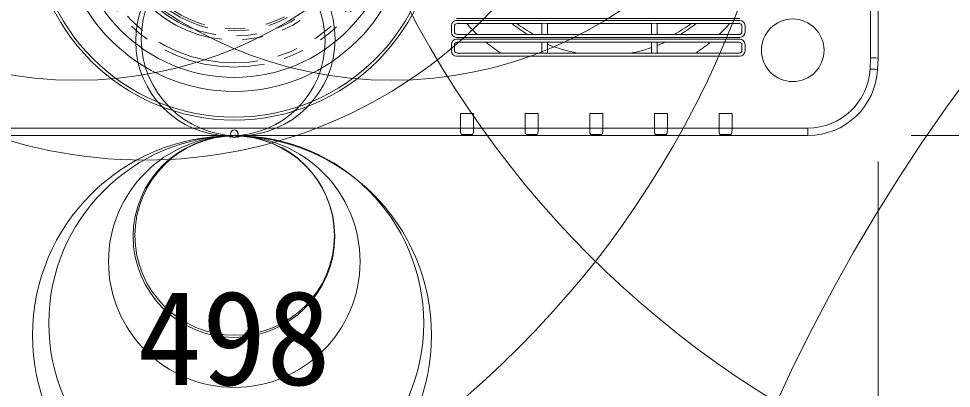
# Model space of a CAD drawing. Units: millimetres, scale not verified. Extents: x -579 to 632, y -282 to 335.
# Drawn here: x -29.1 to -11.07, y 13.89 to 21.04 of the extents above; entities that cross this region are included whole.
import ezdxf
from ezdxf.enums import TextEntityAlignment as Align

# ---------------------------------------------------------------- set-up
doc = ezdxf.new("R2010")
doc.units = ezdxf.units.MM
doc.header["$LTSCALE"] = 0.125
doc.linetypes.add('USER3', pattern=[31.75, 15.875, -3.175, 3.175, -3.175, 3.175, -3.175])
doc.layers.add('0-5_SUNPO', color=7, linetype='Continuous', lineweight=20)
doc.layers.add('0-6_GAIKEI', color=1, linetype='Continuous', lineweight=18)
doc.styles.add('ＭＳ ゴシック', font='')
doc.styles.get('ＭＳ ゴシック').set_extended_font_data('MS Gothic')

# ---------------------------------------------------------------- blocks, each defined once
blk = doc.blocks.new('D2')
at = {"layer": '0-5_SUNPO'}
blk.add_line((181.0166, 205.7788), (181.0166, 199.0288), dxfattribs=at)
at = {"layer": '0-5_SUNPO', "style": 'ＭＳ ゴシック'}
blk.add_text('498', height=1.833, dxfattribs=at).set_placement((166.6916, 200.9038), align=Align.BOTTOM_LEFT)
blk = doc.blocks.new('D4')
at = {"layer": '0-5_SUNPO'}
blk.add_line((181.6568, 206.2788), (196.2729, 206.2788), dxfattribs=at)

msp = doc.modelspace()

# ---------------------------------------------------------------- linework, layer by layer
at = {"layer": '0-6_GAIKEI', "color": 7}
for p, q in [((-12.4841, 26.3972), (-12.4841, 20.2819)), ((-12.4841, 20.2819), (-12.4957, 20.0613)), ((-36.0244, 18.7819), (-13.8438, 18.7819))]:
    msp.add_line(p, q, dxfattribs=at)
at = {"layer": '0-6_GAIKEI'}
for p, q in [((-12.6288, 26.0396), (-12.6288, 20.2857)), ((-12.6288, 20.2857), (-12.6402, 20.0688)), ((-12.5289, 20.2831), (-12.6288, 20.2857)), ((-12.5289, 20.2831), (-12.4841, 20.2819)), ((-12.5404, 20.0636), (-12.6402, 20.0688)), ((-12.5404, 20.0636), (-12.4957, 20.0613)), ((-20.5591, 19.2069), (-20.5591, 18.9266)), ((-20.3091, 19.2069), (-20.5591, 19.2069)), ((-20.3091, 18.9266), (-20.3091, 19.2069)), ((-18.0591, 19.2069), (-18.0591, 18.9266)), ((-17.8091, 19.2069), (-18.0591, 19.2069)), ((-17.8091, 18.9266), (-17.8091, 19.2069)), ((-15.3091, 18.9266), (-15.3091, 19.2069)), ((-36.0244, 18.9266), (-20.5591, 18.9266)), ((-20.5558, 18.8267), (-20.5387, 18.8011)), ((-20.317, 18.9266), (-20.5513, 18.9266)), ((-20.3295, 18.8011), (-20.5387, 18.8011)), ((-20.3295, 18.8011), (-20.3124, 18.8267)), ((-20.3091, 18.9266), (-19.3091, 18.9266)), ((-19.3058, 18.8267), (-19.2887, 18.8011)), ((-19.067, 18.9266), (-19.3013, 18.9266)), ((-19.0795, 18.8011), (-19.2887, 18.8011)), ((-19.0795, 18.8011), (-19.0624, 18.8267)), ((-19.0591, 18.9266), (-18.0591, 18.9266)), ((-18.0558, 18.8267), (-18.0387, 18.8011)), ((-17.817, 18.9266), (-18.0513, 18.9266)), ((-17.8295, 18.8011), (-18.0387, 18.8011)), ((-17.8295, 18.8011), (-17.8124, 18.8267)), ((-17.8091, 18.9266), (-16.8091, 18.9266)), ((-16.8058, 18.8267), (-16.7887, 18.8011)), ((-16.567, 18.9266), (-16.8013, 18.9266)), ((-16.5795, 18.8011), (-16.7887, 18.8011)), ((-16.5795, 18.8011), (-16.5624, 18.8267)), ((-16.5591, 18.9266), (-15.5591, 18.9266)), ((-15.5558, 18.8267), (-15.5387, 18.8011)), ((-15.317, 18.9266), (-15.5513, 18.9266)), ((-15.3295, 18.8011), (-15.5387, 18.8011)), ((-15.3295, 18.8011), (-15.3124, 18.8267)), ((-15.3091, 18.9266), (-13.8438, 18.9266)), ((-13.8438, 18.9266), (-13.8438, 18.7819))]:
    msp.add_line(p, q, dxfattribs=at)
at = {"layer": '0-6_GAIKEI', "color": 8}
for p, q in [((-15.1568, 21.0436), (-20.6364, 21.0436)), ((-20.6364, 21.0077), (-15.1568, 21.0077)), ((-20.6273, 20.9488), (-18.9867, 20.9488)), ((-18.9893, 20.9488), (-18.9893, 20.7401)), ((-18.9867, 20.9488), (-18.9867, 20.9488)), ((-18.8815, 20.9488), (-18.8815, 20.9488)), ((-18.8789, 20.9488), (-18.8789, 20.7401)), ((-16.8643, 20.9488), (-16.8643, 20.7401)), ((-16.7539, 20.9488), (-16.7539, 20.7401)), ((-20.736, 20.7807), (-20.736, 20.9081)), ((-20.6771, 20.899), (-20.6771, 20.7899)), ((-15.1161, 20.7899), (-15.1161, 20.899)), ((-15.0572, 20.9081), (-15.0572, 20.7807)), ((-15.1568, 20.6811), (-20.6364, 20.6811)), ((-20.6364, 20.6452), (-15.1568, 20.6452)), ((-20.6273, 20.7401), (-18.9867, 20.7401)), ((-20.6273, 20.5863), (-18.9867, 20.5863)), ((-18.9893, 20.5863), (-18.9893, 20.3776)), ((-18.9867, 20.7401), (-18.9867, 20.74)), ((-18.9867, 20.5863), (-18.9867, 20.5863)), ((-18.8815, 20.74), (-18.8815, 20.7401)), ((-18.8815, 20.5863), (-18.8815, 20.5863)), ((-18.8789, 20.5863), (-18.8789, 20.3776)), ((-16.8643, 20.5863), (-16.8643, 20.3776)), ((-16.7539, 20.5863), (-16.7539, 20.3776)), ((-20.736, 20.4182), (-20.736, 20.5456)), ((-20.6771, 20.5365), (-20.6771, 20.4274)), ((-15.1161, 20.4274), (-15.1161, 20.5365)), ((-15.0572, 20.5456), (-15.0572, 20.4182)), ((-15.1568, 20.3186), (-20.6364, 20.3186)), ((-20.6273, 20.3776), (-18.9867, 20.3776)), ((-18.9867, 20.3776), (-18.9867, 20.3775)), ((-18.8815, 20.3775), (-18.8815, 20.3776))]:
    msp.add_line(p, q, dxfattribs=at)
for points in [[(-16.8617, 20.9488), (-16.8617, 20.9488), (-18.8815, 20.9488)], [(-15.166, 20.9488), (-16.7565, 20.9488), (-16.7565, 20.9488)], [(-18.8815, 20.7401), (-16.8617, 20.7401), (-16.8617, 20.74)], [(-16.8617, 20.5863), (-16.8617, 20.5863), (-18.8815, 20.5863)], [(-16.7565, 20.74), (-16.7565, 20.7401), (-15.166, 20.7401)], [(-15.166, 20.5863), (-16.7565, 20.5863), (-16.7565, 20.5863)], [(-18.8815, 20.3776), (-16.8617, 20.3776), (-16.8617, 20.3775)], [(-16.7565, 20.3775), (-16.7565, 20.3776), (-15.166, 20.3776)]]:
    msp.add_lwpolyline(points, dxfattribs=at)
at = {"layer": '0-6_GAIKEI'}
for points in [[(-19.0591, 18.9266), (-19.0591, 19.2069), (-19.3091, 19.2069), (-19.3091, 18.9266)], [(-16.5591, 18.9266), (-16.5591, 19.2069), (-16.8091, 19.2069), (-16.8091, 18.9266)], [(-15.3091, 19.2069), (-15.5591, 19.2069), (-15.5591, 18.9266)]]:
    msp.add_lwpolyline(points, dxfattribs=at)
for centre, radius in [((-270.2515, 26.4626), 308.4259), ((-259.2113, 26.4623), 297.4007), ((-96.2014, 26.7461), 134.3757), ((-65.102, 40.8786), 80.8031), ((-0.2994, 27.0732), 38.4881), ((-4.4792, 30.0636), 19.2233), ((-32.59, 27.8366), 18.6068), ((-17.2782, 27.8366), 18.6068), ((-27.982, 27.7541), 7.9027), ((-21.8862, 27.7541), 7.9027), ((-24.9341, 23.0069), 3.9259), ((-24.9341, 23.0069), 3.869), ((-24.9341, 23.0069), 3.3716), ((-24.9341, 23.0069), 3.1), ((-14.1341, 20.4319), 0.605)]:
    msp.add_circle(centre, radius, dxfattribs=at)
at = {"layer": '0-6_GAIKEI', "color": 7}
for centre, radius in [((-26.665, 27.5313), 9.2231), ((16.7839, -0.5358), 34.2828), ((-25.0092, 20.6078), 1.8319), ((-24.8585, 20.6497), 1.8738), ((-24.9771, 14.9194), 3.8578), ((-24.8961, 15.1526), 3.6246), ((-24.9341, 16.3444), 2.4322), ((-24.941, 16.8275), 1.9491), ((-24.927, 16.8484), 1.9282), ((-25.0045, 18.7669), 0.015), ((-24.9348, 18.8195), 0.0723), ((-24.9334, 18.8194), 0.0722), ((-24.9341, 18.8184), 0.0715), ((-24.8637, 18.7669), 0.015)]:
    msp.add_circle(centre, radius, dxfattribs=at)
at = {"layer": '0-6_GAIKEI', "color": 8, "linetype": 'USER3'}
for radius in [2.9, 2.8203, 2.375, 2.3, 2.2, 2.1575]:
    msp.add_circle((-24.9341, 23.0069), radius, dxfattribs=at)
at = {"layer": '0-6_GAIKEI', "color": 8}
for centre, radius, start, end in [((-17.8966, 23.2069), 3.4, 221.6175, 226.51473), ((-17.7841, 23.2069), 2.875, 231.75563, 239.09625), ((-17.7841, 23.2069), 2.8173, 233.27438, 241.11563), ((-17.7841, 23.2069), 2.8173, 298.87875, 306.72), ((-17.7841, 23.2069), 2.875, 300.89813, 308.23875), ((-17.8966, 23.2069), 3.4, 313.48527, 318.3825), ((-17.8966, 23.2069), 3.4, 230.42328, 236.32219), ((-19.9091, 23.2069), 2.8173, 291.44813, 291.5325), ((-17.7841, 23.2069), 2.8173, 291.44813, 291.5325), ((-17.7841, 23.2069), 2.875, 290.99812, 294.28312), ((-17.8966, 23.2069), 3.4, 303.67781, 309.57672), ((-17.7841, 23.2069), 2.875, 247.6125, 259.77375), ((-17.7841, 23.2069), 2.875, 280.22063, 288.6525)]:
    msp.add_arc(centre, radius, start, end, dxfattribs=at)
at = {"layer": '0-6_GAIKEI'}
msp.add_arc((-13.8438, 20.1319), 1.2053, 270, 357, dxfattribs=at)
at = {"layer": '0-6_GAIKEI', "color": 7}
msp.add_arc((-13.8438, 20.1319), 1.35, 270, 357, dxfattribs=at)
at = {"layer": '0-6_GAIKEI', "color": 8}
for centre, major_axis, ratio, start_param, end_param in [((-20.6356, 20.9074), (0.0712, -0.0712), 0.992433, 2.3599926, 3.9231927), ((-20.6269, 20.8986), (0.0356, -0.0356), 0.992433, 2.3599926, 3.9231927), ((-18.9341, 20.9486), (-0.0527, 0), 0.087489, 3.1939525, 6.2308254), ((-16.8091, 20.9486), (-0.0527, 0), 0.087489, 3.1939525, 6.2308254), ((-15.1663, 20.8986), (0.0356, 0.0356), 0.992433, 5.5015852, 7.0647854), ((-15.1576, 20.9074), (0.0712, 0.0712), 0.992433, 5.5015852, 7.0647854), ((-20.6356, 20.7815), (0.0712, 0.0712), 0.992433, 2.3599926, 3.9231927), ((-20.6269, 20.7902), (0.0356, 0.0356), 0.992433, 2.3599926, 3.9231927), ((-15.1663, 20.7902), (-0.0356, 0.0356), 0.992433, 2.3599926, 3.9231927), ((-15.1576, 20.7815), (-0.0712, 0.0712), 0.992433, 2.3599926, 3.9231927), ((-20.6356, 20.5449), (0.0712, -0.0712), 0.992433, 2.3599926, 3.9231927), ((-20.6269, 20.5361), (0.0356, -0.0356), 0.992433, 2.3599926, 3.9231927), ((-18.9341, 20.7403), (-0.0527, 0), 0.087489, 0.0523599, 3.0892328), ((-18.9341, 20.5861), (-0.0527, 0), 0.087489, 3.1939525, 6.2308254), ((-16.8091, 20.7403), (-0.0527, 0), 0.087489, 0.0523599, 3.0892328), ((-16.8091, 20.5861), (-0.0527, 0), 0.087489, 3.1939525, 6.2308254), ((-15.1663, 20.5361), (0.0356, 0.0356), 0.992433, 5.5015852, 7.0647854), ((-15.1576, 20.5449), (0.0712, 0.0712), 0.992433, 5.5015852, 7.0647854), ((-20.6356, 20.419), (0.0712, 0.0712), 0.992433, 2.3599926, 3.9231927), ((-20.6269, 20.4277), (0.0356, 0.0356), 0.992433, 2.3599926, 3.9231927), ((-15.1663, 20.4277), (-0.0356, 0.0356), 0.992433, 2.3599926, 3.9231927), ((-15.1576, 20.419), (-0.0712, 0.0712), 0.992433, 2.3599926, 3.9231927), ((-18.9341, 20.3778), (-0.0527, 0), 0.087489, 0.0523599, 3.0892328), ((-16.8091, 20.3778), (-0.0527, 0), 0.087489, 0.0523599, 3.0892328)]:
    msp.add_ellipse(centre, major_axis=major_axis, ratio=ratio, start_param=start_param, end_param=end_param, dxfattribs=at)
at = {"layer": '0-6_GAIKEI'}
for centre, start_param, end_param in [((-20.5556, 18.9266), 4.712389, 6.2308254), ((-20.3126, 18.9266), 0.0523599, 1.5707963), ((-19.3056, 18.9266), 4.712389, 6.2308254), ((-19.0626, 18.9266), 0.0523599, 1.5707963), ((-18.0556, 18.9266), 4.712389, 6.2308254), ((-17.8126, 18.9266), 0.0523599, 1.5707963), ((-16.8056, 18.9266), 4.712389, 6.2308254), ((-16.5626, 18.9266), 0.0523599, 1.5707963), ((-15.5556, 18.9266), 4.712389, 6.2308254), ((-15.3126, 18.9266), 0.0523599, 1.5707963)]:
    msp.add_ellipse(centre, major_axis=(0, -0.1), ratio=0.034921, start_param=start_param, end_param=end_param, dxfattribs=at)

# ---------------------------------------------------------------- block references
at = {"layer": '0-5_SUNPO'}
for name in ['D4', 'D2']:
    msp.add_blockref(name, (-193.5007, -187.4969), dxfattribs=at)

doc.saveas('drawing.dxf')
